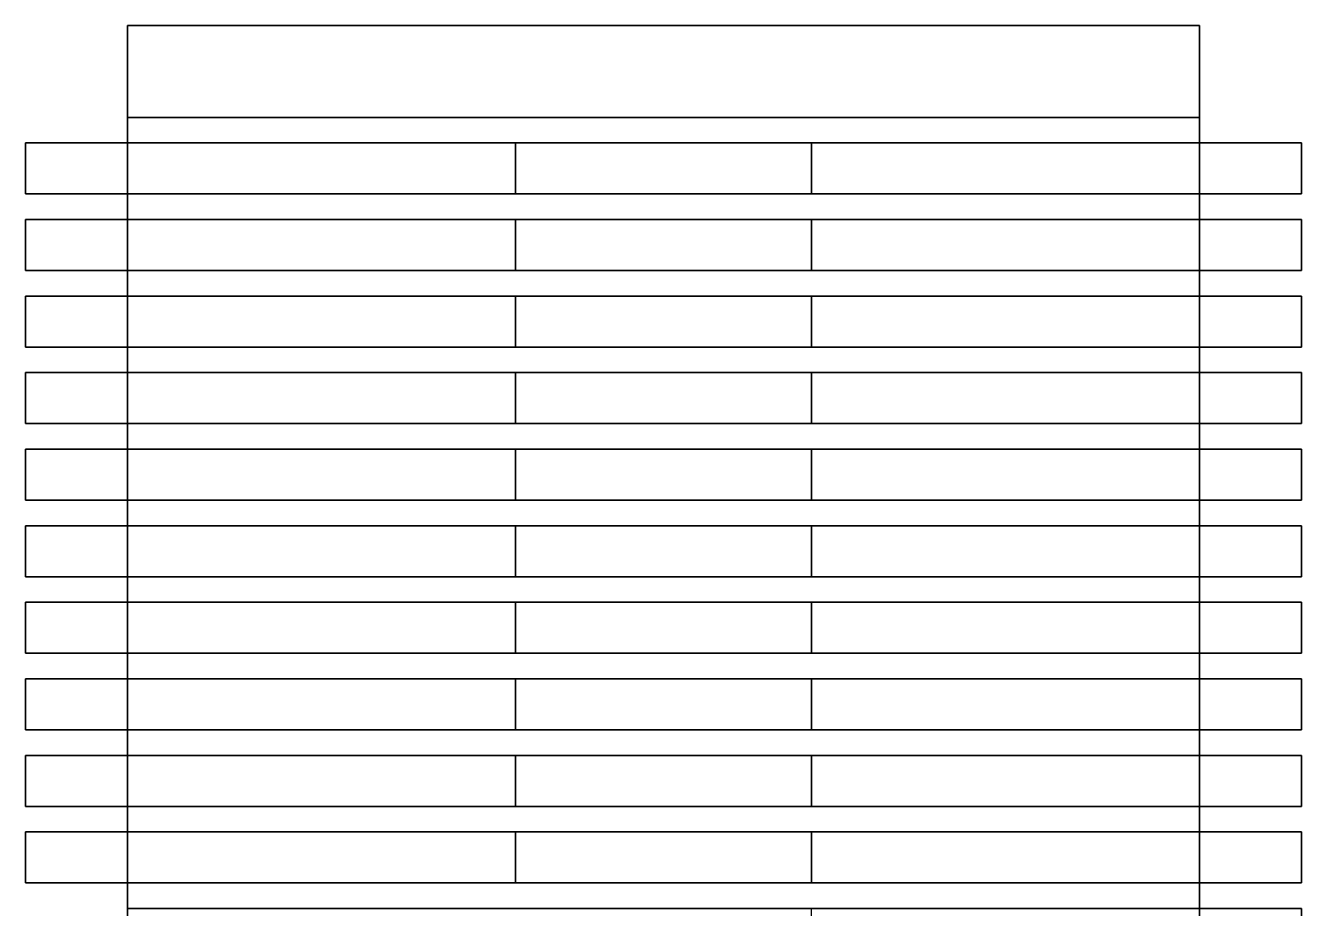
# Model space of a CAD drawing. Header units: millimetres. Extents: x -20 to 230, y 0 to 446.
# Drawn here: x -20 to 230, y 273 to 446 of the extents above; entities that cross this region are included whole.
import ezdxf

# ---------------------------------------------------------------- set-up
doc = ezdxf.new("R2010")
doc.units = ezdxf.units.MM
for name, color, linetype, plot in [('16', 201, 'Continuous', False), ('17', 208, 'Continuous', False), ('Letra', 250, 'Continuous', False)]:
    doc.layers.add(name, color=color, linetype=linetype, plot=plot)
for name, color, linetype in [('18', 53, 'Continuous'), ('19', 43, 'Continuous'), ('20', 30, 'Continuous'), ('21', 10, 'Continuous'), ('22', 12, 'Continuous'), ('23', 19, 'Continuous'), ('24', 250, 'Continuous'), ('25', 19, 'Continuous'), ('26', 28, 'Continuous'), ('Caixa', 250, 'Continuous')]:
    doc.layers.add(name, color=color, linetype=linetype)

# ---------------------------------------------------------------- blocks, each defined once
blk = doc.blocks.new('2')
at = {"layer": 'Letra', "invisible_edges": 15}
for points in [[(0, -76, 130), (0, -54, 130), (210, -54, 130), (210, -76, 130)], [(58.69, -477.5, 130), (0, -477.5, 130), (0, -76, 130), (58.69, -76, 130)], [(151.31, -86, 130), (58.69, -86, 130), (58.69, -76, 130), (151.31, -76, 130)], [(210, -477.5, 130), (151.31, -477.5, 130), (151.31, -76, 130), (210, -76, 130)], [(76.52, -86, 130), (74.37, -86.26, 130), (72.48, -86.96, 130), (58.69, -86, 130)], [(72.48, -86.96, 130), (70.35, -88.45, 130), (69.09, -89.92, 130), (58.69, -86, 130)], [(69.09, -89.92, 130), (67.84, -92.64, 130), (67.52, -95, 130), (58.69, -86, 130)], [(67.52, -95, 130), (67.52, -477.5, 130), (58.69, -477.5, 130), (58.69, -86, 130)], [(81.65, -101, 125), (72.48, -86.96, 125), (70.35, -88.45, 125), (69.09, -89.92, 125)], [(70.35, -88.45, 130), (72.48, -86.96, 130), (72.48, -86.96, 125), (70.35, -88.45, 125)], [(81.65, -101, 125), (76.52, -86, 125), (74.37, -86.26, 125), (72.48, -86.96, 125)], [(72.48, -86.96, 130), (74.37, -86.26, 130), (74.37, -86.26, 125), (72.48, -86.96, 125)], [(74.37, -86.26, 130), (76.52, -86, 130), (76.52, -86, 125), (74.37, -86.26, 125)], [(141.31, -86, 130), (141.31, -86, 125), (76.52, -86, 125), (76.52, -86, 130)], [(76.52, -86, 125), (81.65, -101, 125), (141.31, -101, 125), (141.31, -86, 125)], [(141.31, -86, 130), (141.31, -86, 125), (141.31, -101, 125), (141.31, -101, 130)], [(141.31, -86, 130), (141.31, -101, 130), (151.31, -101, 130), (151.31, -86, 130)], [(81.65, -101, 125), (69.09, -89.92, 125), (67.84, -92.64, 125), (67.52, -95, 125)], [(67.84, -92.64, 130), (69.09, -89.92, 130), (69.09, -89.92, 125), (67.84, -92.64, 125)], [(69.09, -89.92, 130), (70.35, -88.45, 130), (70.35, -88.45, 125), (69.09, -89.92, 125)], [(67.52, -95, 130), (67.84, -92.64, 130), (67.84, -92.64, 125), (67.52, -95, 125)], [(67.52, -125.91, 130), (67.52, -125.91, 125), (67.52, -95, 125), (67.52, -95, 130)], [(81.65, -101, 125), (67.52, -95, 125), (67.52, -125.91, 125), (81.65, -120.15, 125)], [(141.31, -101, 130), (141.31, -101, 125), (81.65, -101, 125), (81.65, -101, 130)], [(81.65, -101, 130), (81.65, -120.15, 130), (81.65, -120.15, 125), (81.65, -101, 125)], [(81.65, -124.52, 130), (81.65, -101, 130), (151.31, -101, 130), (151.31, -124.52, 130)], [(81.65, -120.15, 130), (81.65, -120.15, 125), (67.52, -125.91, 125), (67.52, -125.91, 130)], [(81.65, -120.15, 130), (81.65, -124.52, 130), (76.52, -124.52, 130), (75.72, -122.56, 130)], [(72.44, -125.51, 130), (71.88, -124.13, 130), (67.52, -125.91, 130), (69.84, -127.49, 130)], [(81.9, -139.16, 125), (76.52, -124.52, 125), (72.44, -125.51, 125), (69.84, -127.49, 125)], [(71.88, -124.13, 130), (72.44, -125.51, 130), (76.52, -124.52, 130), (75.72, -122.56, 130)], [(76.52, -124.52, 130), (72.44, -125.51, 130), (72.44, -125.51, 125), (76.52, -124.52, 125)], [(76.52, -124.52, 125), (105.88, -124.52, 125), (105.88, -124.52, 130), (76.52, -124.52, 130)], [(105.88, -124.52, 125), (101.32, -139.16, 125), (81.9, -139.16, 125), (76.52, -124.52, 125)], [(101.32, -139.16, 125), (112.56, -127.49, 125), (109.97, -125.51, 125), (105.88, -124.52, 125)], [(105.88, -124.52, 125), (109.97, -125.51, 125), (109.97, -125.51, 130), (105.88, -124.52, 130)], [(105.88, -124.52, 130), (109.97, -125.51, 130), (112.56, -127.49, 130), (151.31, -124.52, 130)], [(112.56, -127.49, 130), (114.07, -129.78, 130), (114.88, -133.52, 130), (151.31, -124.52, 130)], [(114.88, -133.52, 130), (114.88, -157.3, 130), (151.31, -157.3, 130), (151.31, -124.52, 130)], [(67.52, -133.52, 130), (68.34, -129.78, 130), (69.84, -127.49, 130), (67.52, -125.91, 130)], [(81.9, -139.16, 125), (69.84, -127.49, 125), (68.34, -129.78, 125), (67.52, -133.52, 125)], [(69.84, -127.49, 130), (68.34, -129.78, 130), (68.34, -129.78, 125), (69.84, -127.49, 125)], [(72.44, -125.51, 130), (69.84, -127.49, 130), (69.84, -127.49, 125), (72.44, -125.51, 125)], [(101.32, -139.16, 125), (114.88, -133.52, 125), (114.07, -129.78, 125), (112.56, -127.49, 125)], [(109.97, -125.51, 125), (112.56, -127.49, 125), (112.56, -127.49, 130), (109.97, -125.51, 130)], [(112.56, -127.49, 125), (114.07, -129.78, 125), (114.07, -129.78, 130), (112.56, -127.49, 130)], [(68.34, -129.78, 130), (67.52, -133.52, 130), (67.52, -133.52, 125), (68.34, -129.78, 125)], [(114.07, -129.78, 125), (114.88, -133.52, 125), (114.88, -133.52, 130), (114.07, -129.78, 130)], [(67.52, -133.52, 130), (67.52, -133.52, 125), (67.52, -172.15, 125), (67.52, -172.15, 130)], [(81.9, -139.16, 125), (67.52, -133.52, 125), (67.52, -172.15, 125), (81.9, -166.28, 125)], [(101.32, -151.1, 125), (114.88, -157.3, 125), (114.88, -133.52, 125), (101.32, -139.16, 125)], [(114.88, -157.3, 130), (114.88, -133.52, 130), (114.88, -133.52, 125), (114.88, -157.3, 125)], [(101.32, -139.16, 130), (81.9, -139.16, 130), (81.9, -139.16, 125), (101.32, -139.16, 125)], [(81.9, -139.16, 130), (81.9, -139.16, 125), (81.9, -166.28, 125), (81.9, -166.28, 130)], [(97.4, -139.16, 130), (97.4, -144.24, 130), (81.9, -144.24, 130), (81.9, -139.16, 130)], [(101.32, -139.16, 130), (101.32, -151.1, 130), (97.4, -144.24, 130), (97.4, -139.16, 130)], [(101.32, -151.1, 130), (101.32, -151.1, 125), (101.32, -139.16, 125), (101.32, -139.16, 130)], [(81.9, -144.24, 130), (81.9, -144.24, 125), (97.4, -144.24, 125), (97.4, -144.24, 130)], [(81.9, -144.24, 130), (81.9, -144.24, 125), (96.11, -166.3, 125), (96.11, -166.3, 130)], [(81.9, -144.24, 125), (97.4, -144.24, 125), (101.32, -151.1, 125), (96.11, -166.3, 125)], [(81.9, -144.24, 130), (96.11, -166.3, 130), (91.33, -170.98, 130), (81.9, -166.28, 130)], [(97.4, -144.24, 130), (97.4, -144.24, 125), (101.32, -151.1, 125), (101.32, -151.1, 130)], [(101.32, -151.1, 125), (96.11, -166.3, 125), (105.88, -166.3, 125), (101.32, -151.1, 125)], [(101.32, -151.1, 125), (105.88, -166.3, 125), (109.97, -165.32, 125), (112.56, -163.33, 125)], [(101.32, -151.1, 125), (112.56, -163.33, 125), (114.07, -161.05, 125), (114.88, -157.3, 125)], [(114.97, -175.98, 130), (112.56, -163.33, 130), (114.07, -161.05, 130), (114.88, -157.3, 130)], [(114.07, -161.05, 130), (114.88, -157.3, 130), (114.88, -157.3, 125), (114.07, -161.05, 125)], [(151.31, -157.3, 130), (114.88, -157.3, 130), (114.97, -209.72, 130), (151.31, -209.72, 130)], [(112.56, -163.33, 130), (114.07, -161.05, 130), (114.07, -161.05, 125), (112.56, -163.33, 125)], [(112.56, -163.33, 130), (109.97, -165.32, 130), (105.88, -166.3, 130), (109.97, -170.98, 130)], [(109.97, -165.32, 130), (112.56, -163.33, 130), (112.56, -163.33, 125), (109.97, -165.32, 125)], [(114.97, -175.98, 130), (113.5, -172.44, 130), (109.97, -170.98, 130), (112.56, -163.33, 130)], [(67.52, -172.15, 130), (67.52, -172.15, 125), (81.9, -166.28, 125), (81.9, -166.28, 130)], [(72.69, -170.98, 130), (91.33, -170.98, 130), (81.9, -166.28, 130), (72.36, -170.17, 130)], [(91.33, -170.98, 130), (96.11, -166.3, 130), (105.88, -166.3, 130), (109.97, -170.98, 130)], [(96.11, -166.3, 130), (105.88, -166.3, 130), (105.88, -166.3, 125), (96.11, -166.3, 125)], [(105.88, -166.3, 130), (109.97, -165.32, 130), (109.97, -165.32, 125), (105.88, -166.3, 125)], [(67.52, -172.15, 130), (69.16, -172.44, 130), (72.69, -170.98, 130), (72.36, -170.17, 130)], [(67.69, -175.98, 130), (67.52, -172.15, 130), (69.16, -172.44, 130)], [(67.69, -209.77, 130), (67.52, -209.77, 130), (67.52, -172.15, 130), (67.69, -175.98, 130)], [(67.69, -175.98, 125), (69.16, -172.44, 125), (69.16, -172.44, 130), (67.69, -175.98, 130)], [(113.5, -172.44, 125), (114.97, -175.98, 125), (67.69, -175.98, 125), (69.16, -172.44, 125)], [(69.16, -172.44, 125), (72.69, -170.98, 125), (72.69, -170.98, 130), (69.16, -172.44, 130)], [(113.5, -172.44, 125), (69.16, -172.44, 125), (72.69, -170.98, 125), (109.97, -170.98, 125)], [(109.97, -170.98, 130), (72.69, -170.98, 130), (72.69, -170.98, 125), (109.97, -170.98, 125)], [(113.5, -172.44, 130), (109.97, -170.98, 130), (109.97, -170.98, 125), (113.5, -172.44, 125)], [(114.97, -175.98, 130), (113.5, -172.44, 130), (113.5, -172.44, 125), (114.97, -175.98, 125)], [(67.69, -175.98, 125), (67.69, -209.72, 125), (67.69, -209.72, 130), (67.69, -175.98, 130)], [(67.69, -209.72, 125), (80.69, -209.72, 125), (80.69, -175.98, 125), (67.69, -175.98, 125)], [(81.28, -175.98, 125), (81.28, -184.56, 125), (80.69, -185.98, 125), (80.69, -175.98, 125)], [(81.28, -175.98, 125), (82.69, -175.98, 125), (82.69, -183.98, 125), (81.28, -184.56, 125)], [(99.97, -175.98, 125), (99.97, -183.98, 125), (82.69, -183.98, 125), (82.69, -175.98, 125)], [(101.38, -184.56, 125), (99.97, -183.98, 125), (99.97, -175.98, 125), (101.38, -175.98, 125)], [(101.97, -175.98, 125), (101.97, -185.98, 125), (101.38, -184.56, 125), (101.38, -175.98, 125)], [(101.97, -209.72, 125), (114.97, -209.72, 125), (114.97, -175.98, 125), (101.97, -175.98, 125)], [(114.97, -175.98, 130), (114.97, -209.72, 130), (114.97, -209.72, 125), (114.97, -175.98, 125)], [(81.28, -184.56, 130), (80.69, -185.98, 130), (80.69, -185.98, 125), (81.28, -184.56, 125)], [(80.69, -185.98, 130), (81.28, -184.56, 130), (101.38, -184.56, 130), (101.97, -185.98, 130)], [(82.69, -183.98, 130), (81.28, -184.56, 130), (81.28, -184.56, 125), (82.69, -183.98, 125)], [(101.38, -184.56, 130), (99.97, -183.98, 130), (82.69, -183.98, 130), (81.28, -184.56, 130)], [(99.97, -183.98, 130), (82.69, -183.98, 130), (82.69, -183.98, 125), (99.97, -183.98, 125)], [(99.97, -183.98, 125), (101.38, -184.56, 125), (101.38, -184.56, 130), (99.97, -183.98, 130)], [(101.38, -184.56, 125), (101.97, -185.98, 125), (101.97, -185.98, 130), (101.38, -184.56, 130)], [(80.69, -185.98, 130), (80.69, -199.72, 130), (80.69, -199.72, 125), (80.69, -185.98, 125)], [(80.69, -199.72, 130), (80.69, -185.98, 130), (101.97, -185.98, 130), (101.97, -199.72, 130)], [(101.97, -185.98, 130), (101.97, -199.72, 130), (101.97, -199.72, 125), (101.97, -185.98, 125)], [(81.28, -201.13, 125), (80.69, -199.72, 125), (80.69, -199.72, 130), (81.28, -201.13, 130)], [(80.69, -209.72, 125), (80.69, -199.72, 125), (81.28, -201.13, 125), (81.28, -209.72, 125)], [(101.38, -201.13, 130), (101.97, -199.72, 130), (80.69, -199.72, 130), (81.28, -201.13, 130)], [(101.38, -201.13, 130), (101.97, -199.72, 130), (101.97, -199.72, 125), (101.38, -201.13, 125)], [(101.38, -209.72, 125), (101.38, -201.13, 125), (101.97, -199.72, 125), (101.97, -209.72, 125)], [(82.69, -201.72, 125), (81.28, -201.13, 125), (81.28, -201.13, 130), (82.69, -201.72, 130)], [(81.28, -201.13, 125), (82.69, -201.72, 125), (82.69, -209.72, 125), (81.28, -209.72, 125)], [(82.69, -201.72, 130), (81.28, -201.13, 130), (101.38, -201.13, 130), (99.97, -201.72, 130)], [(82.69, -201.72, 130), (99.97, -201.72, 130), (99.97, -201.72, 125), (82.69, -201.72, 125)], [(82.69, -209.72, 125), (82.69, -201.72, 125), (99.97, -201.72, 125), (99.97, -209.72, 125)], [(99.97, -201.72, 130), (101.38, -201.13, 130), (101.38, -201.13, 125), (99.97, -201.72, 125)], [(101.38, -209.72, 125), (99.97, -209.72, 125), (99.97, -201.72, 125), (101.38, -201.13, 125)], [(69.16, -213.25, 130), (67.52, -213.25, 130), (67.52, -209.77, 130), (67.69, -209.77, 130)], [(69.16, -213.25, 125), (67.69, -209.72, 125), (67.69, -209.72, 130), (69.16, -213.25, 130)], [(69.16, -213.25, 125), (67.69, -209.72, 125), (114.97, -209.72, 125), (113.5, -213.25, 125)], [(114.97, -209.72, 130), (113.5, -213.25, 130), (109.97, -214.72, 130), (151.31, -214.72, 130)], [(113.5, -213.25, 130), (114.97, -209.72, 130), (114.97, -209.72, 125), (113.5, -213.25, 125)], [(151.31, -214.72, 130), (151.31, -209.72, 130), (114.97, -209.72, 130)], [(72.69, -214.72, 130), (67.52, -214.72, 130), (67.52, -213.25, 130), (69.16, -213.25, 130)], [(67.52, -246.67, 130), (151.31, -246.67, 130), (151.31, -214.72, 130), (67.52, -214.72, 130)], [(72.69, -214.72, 125), (69.16, -213.25, 125), (69.16, -213.25, 130), (72.69, -214.72, 130)], [(109.97, -214.72, 125), (72.69, -214.72, 125), (69.16, -213.25, 125), (113.5, -213.25, 125)], [(109.97, -214.72, 130), (72.69, -214.72, 130), (72.69, -214.72, 125), (109.97, -214.72, 125)], [(109.97, -214.72, 130), (113.5, -213.25, 130), (113.5, -213.25, 125), (109.97, -214.72, 125)]]:
    blk.add_3dface(points, dxfattribs=at)

msp = doc.modelspace()

# ---------------------------------------------------------------- linework, layer by layer
at = {"layer": '16'}
for points in [[(134, 263, 115), (134, 273, 115), (230, 273, 115), (230, 263, 115)], [(134, 273, 115), (134, 273, 15), (230, 273, 15), (230, 273, 115)], [(134, 263, 15), (134, 273, 15), (230, 273, 15), (230, 263, 15)], [(230, 263, 115), (230, 273, 115), (230, 273, 15), (230, 263, 15)]]:
    msp.add_3dface(points, dxfattribs=at)
at = {"layer": '17'}
for points in [[(-20, 278, 115), (-20, 288, 115), (76, 288, 115), (76, 278, 115)], [(-20, 288, 115), (-20, 288, 15), (76, 288, 15), (76, 288, 115)], [(-20, 278, 15), (-20, 288, 15), (76, 288, 15), (76, 278, 15)], [(-20, 278, 115), (-20, 288, 115), (-20, 288, 15), (-20, 278, 15)], [(76, 278, 115), (76, 288, 115), (76, 288, 15), (76, 278, 15)], [(134, 278, 115), (134, 288, 115), (230, 288, 115), (230, 278, 115)], [(134, 288, 115), (134, 288, 15), (230, 288, 15), (230, 288, 115)], [(134, 278, 15), (134, 288, 15), (230, 288, 15), (230, 278, 15)], [(134, 278, 115), (134, 288, 115), (134, 288, 15), (134, 278, 15)], [(230, 278, 115), (230, 288, 115), (230, 288, 15), (230, 278, 15)], [(-20, 278, 115), (-20, 278, 15), (76, 278, 15), (76, 278, 115)], [(134, 278, 115), (134, 278, 15), (230, 278, 15), (230, 278, 115)]]:
    msp.add_3dface(points, dxfattribs=at)
at = {"layer": '18'}
for points in [[(-20, 293, 115), (-20, 303, 115), (76, 303, 115), (76, 293, 115)], [(-20, 303, 115), (-20, 303, 15), (76, 303, 15), (76, 303, 115)], [(-20, 293, 15), (-20, 303, 15), (76, 303, 15), (76, 293, 15)], [(-20, 293, 115), (-20, 303, 115), (-20, 303, 15), (-20, 293, 15)], [(76, 293, 115), (76, 303, 115), (76, 303, 15), (76, 293, 15)], [(134, 293, 115), (134, 303, 115), (230, 303, 115), (230, 293, 115)], [(134, 303, 115), (134, 303, 15), (230, 303, 15), (230, 303, 115)], [(134, 293, 15), (134, 303, 15), (230, 303, 15), (230, 293, 15)], [(134, 293, 115), (134, 303, 115), (134, 303, 15), (134, 293, 15)], [(230, 293, 115), (230, 303, 115), (230, 303, 15), (230, 293, 15)], [(-20, 293, 115), (-20, 293, 15), (76, 293, 15), (76, 293, 115)], [(134, 293, 115), (134, 293, 15), (230, 293, 15), (230, 293, 115)]]:
    msp.add_3dface(points, dxfattribs=at)
at = {"layer": '19'}
for points in [[(-20, 308, 115), (-20, 318, 115), (76, 318, 115), (76, 308, 115)], [(-20, 318, 115), (-20, 318, 15), (76, 318, 15), (76, 318, 115)], [(-20, 308, 15), (-20, 318, 15), (76, 318, 15), (76, 308, 15)], [(-20, 308, 115), (-20, 318, 115), (-20, 318, 15), (-20, 308, 15)], [(76, 308, 115), (76, 318, 115), (76, 318, 15), (76, 308, 15)], [(134, 308, 115), (134, 318, 115), (230, 318, 115), (230, 308, 115)], [(134, 318, 115), (134, 318, 15), (230, 318, 15), (230, 318, 115)], [(134, 308, 15), (134, 318, 15), (230, 318, 15), (230, 308, 15)], [(134, 308, 115), (134, 318, 115), (134, 318, 15), (134, 308, 15)], [(230, 308, 115), (230, 318, 115), (230, 318, 15), (230, 308, 15)], [(-20, 308, 115), (-20, 308, 15), (76, 308, 15), (76, 308, 115)], [(134, 308, 115), (134, 308, 15), (230, 308, 15), (230, 308, 115)]]:
    msp.add_3dface(points, dxfattribs=at)
at = {"layer": '20'}
for points in [[(-20, 323, 115), (-20, 333, 115), (76, 333, 115), (76, 323, 115)], [(-20, 333, 115), (-20, 333, 15), (76, 333, 15), (76, 333, 115)], [(-20, 323, 15), (-20, 333, 15), (76, 333, 15), (76, 323, 15)], [(-20, 323, 115), (-20, 333, 115), (-20, 333, 15), (-20, 323, 15)], [(76, 323, 115), (76, 333, 115), (76, 333, 15), (76, 323, 15)], [(134, 323, 115), (134, 333, 115), (230, 333, 115), (230, 323, 115)], [(134, 333, 115), (134, 333, 15), (230, 333, 15), (230, 333, 115)], [(134, 323, 15), (134, 333, 15), (230, 333, 15), (230, 323, 15)], [(134, 323, 115), (134, 333, 115), (134, 333, 15), (134, 323, 15)], [(230, 323, 115), (230, 333, 115), (230, 333, 15), (230, 323, 15)], [(-20, 323, 115), (-20, 323, 15), (76, 323, 15), (76, 323, 115)], [(134, 323, 115), (134, 323, 15), (230, 323, 15), (230, 323, 115)]]:
    msp.add_3dface(points, dxfattribs=at)
at = {"layer": '21'}
for points in [[(-20, 338, 115), (-20, 348, 115), (76, 348, 115), (76, 338, 115)], [(-20, 348, 115), (-20, 348, 15), (76, 348, 15), (76, 348, 115)], [(-20, 338, 15), (-20, 348, 15), (76, 348, 15), (76, 338, 15)], [(-20, 338, 115), (-20, 348, 115), (-20, 348, 15), (-20, 338, 15)], [(76, 338, 115), (76, 348, 115), (76, 348, 15), (76, 338, 15)], [(134, 338, 115), (134, 348, 115), (230, 348, 115), (230, 338, 115)], [(134, 348, 115), (134, 348, 15), (230, 348, 15), (230, 348, 115)], [(134, 338, 15), (134, 348, 15), (230, 348, 15), (230, 338, 15)], [(134, 338, 115), (134, 348, 115), (134, 348, 15), (134, 338, 15)], [(230, 338, 115), (230, 348, 115), (230, 348, 15), (230, 338, 15)], [(-20, 338, 115), (-20, 338, 15), (76, 338, 15), (76, 338, 115)], [(134, 338, 115), (134, 338, 15), (230, 338, 15), (230, 338, 115)]]:
    msp.add_3dface(points, dxfattribs=at)
at = {"layer": '22'}
for points in [[(-20, 353, 115), (-20, 363, 115), (76, 363, 115), (76, 353, 115)], [(-20, 363, 115), (-20, 363, 15), (76, 363, 15), (76, 363, 115)], [(-20, 353, 15), (-20, 363, 15), (76, 363, 15), (76, 353, 15)], [(-20, 353, 115), (-20, 363, 115), (-20, 363, 15), (-20, 353, 15)], [(76, 353, 115), (76, 363, 115), (76, 363, 15), (76, 353, 15)], [(134, 353, 115), (134, 363, 115), (230, 363, 115), (230, 353, 115)], [(134, 363, 115), (134, 363, 15), (230, 363, 15), (230, 363, 115)], [(134, 353, 15), (134, 363, 15), (230, 363, 15), (230, 353, 15)], [(134, 353, 115), (134, 363, 115), (134, 363, 15), (134, 353, 15)], [(230, 353, 115), (230, 363, 115), (230, 363, 15), (230, 353, 15)], [(-20, 353, 115), (-20, 353, 15), (76, 353, 15), (76, 353, 115)], [(134, 353, 115), (134, 353, 15), (230, 353, 15), (230, 353, 115)]]:
    msp.add_3dface(points, dxfattribs=at)
at = {"layer": '23'}
for points in [[(-20, 368, 115), (-20, 378, 115), (76, 378, 115), (76, 368, 115)], [(-20, 378, 115), (-20, 378, 15), (76, 378, 15), (76, 378, 115)], [(-20, 368, 15), (-20, 378, 15), (76, 378, 15), (76, 368, 15)], [(-20, 368, 115), (-20, 378, 115), (-20, 378, 15), (-20, 368, 15)], [(76, 368, 115), (76, 378, 115), (76, 378, 15), (76, 368, 15)], [(134, 368, 115), (134, 378, 115), (230, 378, 115), (230, 368, 115)], [(134, 378, 115), (134, 378, 15), (230, 378, 15), (230, 378, 115)], [(134, 368, 15), (134, 378, 15), (230, 378, 15), (230, 368, 15)], [(134, 368, 115), (134, 378, 115), (134, 378, 15), (134, 368, 15)], [(230, 368, 115), (230, 378, 115), (230, 378, 15), (230, 368, 15)], [(-20, 368, 115), (-20, 368, 15), (76, 368, 15), (76, 368, 115)], [(134, 368, 115), (134, 368, 15), (230, 368, 15), (230, 368, 115)]]:
    msp.add_3dface(points, dxfattribs=at)
at = {"layer": '24'}
for points in [[(-20, 383, 115), (-20, 393, 115), (76, 393, 115), (76, 383, 115)], [(-20, 393, 115), (-20, 393, 15), (76, 393, 15), (76, 393, 115)], [(-20, 383, 15), (-20, 393, 15), (76, 393, 15), (76, 383, 15)], [(-20, 383, 115), (-20, 393, 115), (-20, 393, 15), (-20, 383, 15)], [(76, 383, 115), (76, 393, 115), (76, 393, 15), (76, 383, 15)], [(134, 383, 115), (134, 393, 115), (230, 393, 115), (230, 383, 115)], [(134, 393, 115), (134, 393, 15), (230, 393, 15), (230, 393, 115)], [(134, 383, 15), (134, 393, 15), (230, 393, 15), (230, 383, 15)], [(134, 383, 115), (134, 393, 115), (134, 393, 15), (134, 383, 15)], [(230, 383, 115), (230, 393, 115), (230, 393, 15), (230, 383, 15)], [(-20, 383, 115), (-20, 383, 15), (76, 383, 15), (76, 383, 115)], [(134, 383, 115), (134, 383, 15), (230, 383, 15), (230, 383, 115)]]:
    msp.add_3dface(points, dxfattribs=at)
at = {"layer": '25'}
for points in [[(-20, 398, 115), (-20, 408, 115), (76, 408, 115), (76, 398, 115)], [(-20, 408, 115), (-20, 408, 15), (76, 408, 15), (76, 408, 115)], [(-20, 398, 15), (-20, 408, 15), (76, 408, 15), (76, 398, 15)], [(-20, 398, 115), (-20, 408, 115), (-20, 408, 15), (-20, 398, 15)], [(76, 398, 115), (76, 408, 115), (76, 408, 15), (76, 398, 15)], [(134, 398, 115), (134, 408, 115), (230, 408, 115), (230, 398, 115)], [(134, 408, 115), (134, 408, 15), (230, 408, 15), (230, 408, 115)], [(134, 398, 15), (134, 408, 15), (230, 408, 15), (230, 398, 15)], [(134, 398, 115), (134, 408, 115), (134, 408, 15), (134, 398, 15)], [(230, 398, 115), (230, 408, 115), (230, 408, 15), (230, 398, 15)], [(-20, 398, 115), (-20, 398, 15), (76, 398, 15), (76, 398, 115)], [(134, 398, 115), (134, 398, 15), (230, 398, 15), (230, 398, 115)]]:
    msp.add_3dface(points, dxfattribs=at)
at = {"layer": '26'}
for points in [[(-20, 413, 115), (-20, 423, 115), (76, 423, 115), (76, 413, 115)], [(-20, 423, 115), (-20, 423, 15), (76, 423, 15), (76, 423, 115)], [(-20, 413, 15), (-20, 423, 15), (76, 423, 15), (76, 413, 15)], [(-20, 413, 115), (-20, 423, 115), (-20, 423, 15), (-20, 413, 15)], [(76, 413, 115), (76, 423, 115), (76, 423, 15), (76, 413, 15)], [(134, 413, 115), (134, 423, 115), (230, 423, 115), (230, 413, 115)], [(134, 423, 115), (134, 423, 15), (230, 423, 15), (230, 423, 115)], [(134, 413, 15), (134, 423, 15), (230, 423, 15), (230, 413, 15)], [(134, 413, 115), (134, 423, 115), (134, 423, 15), (134, 413, 15)], [(230, 413, 115), (230, 423, 115), (230, 423, 15), (230, 413, 15)], [(-20, 413, 115), (-20, 413, 15), (76, 413, 15), (76, 413, 115)], [(134, 413, 115), (134, 413, 15), (230, 413, 15), (230, 413, 115)]]:
    msp.add_3dface(points, dxfattribs=at)
at = {"layer": 'Caixa'}
for p, q in [((0, 446, 130), (0, 446)), ((0, 446), (210, 446)), ((210, 446, 130), (0, 446, 130)), ((210, 446), (210, 446, 130))]:
    msp.add_line(p, q, dxfattribs=at)
for points, invisible_edges in [([(0, 423, 115), (0, 423, 130), (0, 446, 130), (0, 446, 115)], 9), ([(0, 428, 112), (0, 428, 115), (0, 446, 115)], 15), ([(0, 446, 115), (0, 446, 130), (0, 423, 130), (0, 423, 115)], 12), ([(0, 446, 115), (0, 446, 115), (0, 428, 115), (0, 428, 112)], 15), ([(0, 423, 15), (0, 423), (0, 446), (0, 446, 15)], 9), ([(0, 428, 18), (0, 428, 15), (0, 446, 15)], 15), ([(0, 446, 15), (0, 446), (0, 423), (0, 423, 15)], 12), ([(0, 446, 15), (0, 446, 15), (0, 428, 15), (0, 428, 18)], 15), ([(0, 428, 112), (0, 446, 115), (0, 446, 15), (0, 428, 18)], 5), ([(0, 446, 130), (0, 446), (87.5, 446), (87.5, 446, 130)], 15), ([(87.5, 436, 65), (87.5, 446, 65), (88.83, 446, 71.7), (88.83, 436, 71.7)], 15), ([(88.83, 436, 58.3), (88.83, 446, 58.3), (87.5, 446, 65), (87.5, 436, 65)], 15), ([(87.5, 446, 130), (122.5, 446, 130), (122.5, 446, 82.5), (87.5, 446, 82.5)], 15), ([(87.5, 446, 47.5), (122.5, 446, 47.5), (122.5, 446), (87.5, 446)], 15), ([(87.5, 446, 47.5), (92.63, 446, 52.63), (98.3, 446, 48.83), (105, 446, 47.5)], 15), ([(87.5, 446, 47.5), (92.63, 446, 52.63), (88.83, 446, 58.3), (87.5, 446, 65)], 15), ([(87.5, 446, 82.5), (92.63, 446, 77.37), (98.3, 446, 81.17), (105, 446, 82.5)], 15), ([(87.5, 446, 82.5), (87.5, 446, 65), (88.83, 446, 71.7), (92.63, 446, 77.37)], 15), ([(88.83, 436, 71.7), (88.83, 446, 71.7), (92.63, 446, 77.37), (92.63, 436, 77.37)], 15), ([(92.63, 436, 52.63), (92.63, 446, 52.63), (88.83, 446, 58.3), (88.83, 436, 58.3)], 15), ([(98.3, 436, 48.83), (98.3, 446, 48.83), (92.63, 446, 52.63), (92.63, 436, 52.63)], 15), ([(98.3, 436, 81.17), (92.63, 436, 77.37), (92.63, 446, 77.37), (98.3, 446, 81.17)], 15), ([(98.3, 446, 48.83), (98.3, 436, 48.83), (98.3, 436, 48.83), (98.3, 446, 48.83)], 15), ([(105, 436, 47.5), (105, 446, 47.5), (98.3, 446, 48.83), (98.3, 436, 48.83)], 15), ([(105, 436, 82.5), (98.3, 436, 81.17), (98.3, 446, 81.17), (105, 446, 82.5)], 15), ([(111.7, 436, 48.83), (111.7, 446, 48.83), (105, 446, 47.5), (105, 436, 47.5)], 15), ([(111.7, 436, 81.17), (105, 436, 82.5), (105, 446, 82.5), (111.7, 446, 81.17)], 15), ([(111.7, 446, 48.83), (117.37, 446, 52.63), (122.5, 446, 47.5), (105, 446, 47.5)], 15), ([(122.5, 446, 82.5), (117.37, 446, 77.37), (111.7, 446, 81.17), (105, 446, 82.5)], 15), ([(111.7, 446, 48.83), (117.37, 446, 52.63), (117.37, 436, 52.63), (111.7, 436, 48.83)], 15), ([(117.37, 436, 77.37), (117.37, 446, 77.37), (111.7, 446, 81.17), (111.7, 436, 81.17)], 15), ([(121.17, 436, 58.3), (121.17, 446, 58.3), (117.37, 446, 52.63), (117.37, 436, 52.63)], 15), ([(117.37, 446, 77.37), (121.17, 446, 71.7), (121.17, 436, 71.7), (117.37, 436, 77.37)], 15), ([(122.5, 446, 47.5), (117.37, 446, 52.63), (121.17, 446, 58.3), (122.5, 446, 65)], 15), ([(122.5, 446, 82.5), (117.37, 446, 77.37), (121.17, 446, 71.7), (122.5, 446, 65)], 15), ([(121.17, 446, 58.3), (122.5, 446, 65), (122.5, 436, 65), (121.17, 436, 58.3)], 15), ([(122.5, 436, 65), (121.17, 436, 71.7), (121.17, 446, 71.7), (122.5, 446, 65)], 15), ([(122.5, 446, 130), (122.5, 446), (210, 446), (210, 446, 130)], 15), ([(210, 446, 115), (210, 446, 130), (210, 423, 130), (210, 423, 115)], 12), ([(210, 423, 115), (210, 423, 130), (210, 446, 130), (210, 446, 115)], 9), ([(210, 446, 15), (210, 446), (210, 423), (210, 423, 15)], 12), ([(210, 423, 15), (210, 423), (210, 446), (210, 446, 15)], 9), ([(210, 428, 18), (210, 446, 15), (210, 446, 115), (210, 428, 112)], 5), ([(210, 446, 115), (210, 446, 115), (210, 428, 115), (210, 428, 112)], 15), ([(210, 428, 18), (210, 428, 15), (210, 446, 15)], 15), ([(0, 423, 115), (0, 428, 115), (0, 428, 112), (0, 423, 112)], 3), ([(0, 423, 15), (0, 428, 15), (0, 428, 18), (0, 423, 18)], 3), ([(210, 428, 18), (0, 428, 18), (0, 428, 112), (210, 428, 112)], 15), ([(96, 18, 15), (96, 18, 115), (96, 428, 115), (96, 428, 15)], 15), ([(114, 18, 15), (114, 18, 115), (114, 428, 115), (114, 428, 15)], 15), ([(210, 423, 112), (210, 428, 112), (210, 428, 115), (210, 423, 115)], 6), ([(210, 423, 15), (210, 428, 15), (210, 428, 18), (210, 423, 18)], 3), ([(0, 413, 115), (0, 413, 130), (0, 423, 130), (0, 423, 115)], 5), ([(0, 423, 115), (0, 423, 130), (0, 413, 130), (0, 413, 115)], 5), ([(0, 413, 15), (0, 413), (0, 423), (0, 423, 15)], 5), ([(0, 423, 15), (0, 423), (0, 413), (0, 413, 15)], 5), ([(210, 423, 115), (210, 423, 130), (210, 413, 130), (210, 413, 115)], 5), ([(210, 413, 115), (210, 413, 130), (210, 423, 130), (210, 423, 115)], 5), ([(210, 423, 15), (210, 423), (210, 413), (210, 413, 15)], 5), ([(210, 413, 15), (210, 413), (210, 423), (210, 423, 15)], 5), ([(0, 413, 115), (0, 408, 115), (0, 408, 130), (0, 413, 130)], 11), ([(0, 413, 115), (0, 408, 115), (0, 408, 112), (0, 413, 112)], 1), ([(0, 413, 130), (0, 408, 130), (0, 408, 115), (0, 413, 115)], 14), ([(0, 413, 112), (0, 408, 112), (0, 408, 115), (0, 413, 115)], 4), ([(0, 413, 15), (0, 408, 15), (0, 408), (0, 413)], 11), ([(0, 413, 15), (0, 408, 15), (0, 408, 18), (0, 413, 18)], 1), ([(0, 413), (0, 408), (0, 408, 15), (0, 413, 15)], 14), ([(0, 413, 18), (0, 408, 18), (0, 408, 15), (0, 413, 15)], 4), ([(210, 413, 130), (210, 408, 130), (210, 408, 115), (210, 413, 115)], 14), ([(210, 413, 112), (210, 408, 112), (210, 408, 115), (210, 413, 115)], 4), ([(210, 413, 115), (210, 408, 115), (210, 408, 130), (210, 413, 130)], 11), ([(210, 413, 115), (210, 408, 115), (210, 408, 112), (210, 413, 112)], 1), ([(210, 413), (210, 408), (210, 408, 15), (210, 413, 15)], 14), ([(210, 413, 18), (210, 408, 18), (210, 408, 15), (210, 413, 15)], 4), ([(210, 413, 15), (210, 408, 15), (210, 408), (210, 413)], 11), ([(210, 413, 15), (210, 408, 15), (210, 408, 18), (210, 413, 18)], 1), ([(0, 398, 115), (0, 398, 130), (0, 408, 130), (0, 408, 115)], 5), ([(0, 408, 115), (0, 408, 130), (0, 398, 130), (0, 398, 115)], 5), ([(0, 398, 15), (0, 398), (0, 408), (0, 408, 15)], 5), ([(0, 408, 15), (0, 408), (0, 398), (0, 398, 15)], 5), ([(210, 408, 115), (210, 408, 130), (210, 398, 130), (210, 398, 115)], 5), ([(210, 398, 115), (210, 398, 130), (210, 408, 130), (210, 408, 115)], 5), ([(210, 408, 15), (210, 408), (210, 398), (210, 398, 15)], 5), ([(210, 398, 15), (210, 398), (210, 408), (210, 408, 15)], 5), ([(0, 398, 115), (0, 393, 115), (0, 393, 130), (0, 398, 130)], 11), ([(0, 398, 115), (0, 393, 115), (0, 393, 112), (0, 398, 112)], 1), ([(0, 398, 130), (0, 393, 130), (0, 393, 115), (0, 398, 115)], 14), ([(0, 398, 112), (0, 393, 112), (0, 393, 115), (0, 398, 115)], 4), ([(0, 398, 15), (0, 393, 15), (0, 393), (0, 398)], 11), ([(0, 398, 15), (0, 393, 15), (0, 393, 18), (0, 398, 18)], 1), ([(0, 398), (0, 393), (0, 393, 15), (0, 398, 15)], 14), ([(0, 398, 18), (0, 393, 18), (0, 393, 15), (0, 398, 15)], 4), ([(210, 398, 130), (210, 393, 130), (210, 393, 115), (210, 398, 115)], 14), ([(210, 398, 112), (210, 393, 112), (210, 393, 115), (210, 398, 115)], 4), ([(210, 398, 115), (210, 393, 115), (210, 393, 130), (210, 398, 130)], 11), ([(210, 398, 115), (210, 393, 115), (210, 393, 112), (210, 398, 112)], 1), ([(210, 398), (210, 393), (210, 393, 15), (210, 398, 15)], 14), ([(210, 398, 18), (210, 393, 18), (210, 393, 15), (210, 398, 15)], 4), ([(210, 398, 15), (210, 393, 15), (210, 393), (210, 398)], 11), ([(210, 398, 15), (210, 393, 15), (210, 393, 18), (210, 398, 18)], 1), ([(0, 383, 115), (0, 383, 130), (0, 393, 130), (0, 393, 115)], 5), ([(0, 393, 115), (0, 393, 130), (0, 383, 130), (0, 383, 115)], 5), ([(0, 383, 15), (0, 383), (0, 393), (0, 393, 15)], 5), ([(0, 393, 15), (0, 393), (0, 383), (0, 383, 15)], 5), ([(210, 393, 115), (210, 393, 130), (210, 383, 130), (210, 383, 115)], 5), ([(210, 383, 115), (210, 383, 130), (210, 393, 130), (210, 393, 115)], 5), ([(210, 393, 15), (210, 393), (210, 383), (210, 383, 15)], 5), ([(210, 383, 15), (210, 383), (210, 393), (210, 393, 15)], 5), ([(0, 383, 115), (0, 378, 115), (0, 378, 130), (0, 383, 130)], 11), ([(0, 383, 115), (0, 378, 115), (0, 378, 112), (0, 383, 112)], 1), ([(0, 383, 130), (0, 378, 130), (0, 378, 115), (0, 383, 115)], 14), ([(0, 383, 112), (0, 378, 112), (0, 378, 115), (0, 383, 115)], 4), ([(0, 383, 15), (0, 378, 15), (0, 378), (0, 383)], 11), ([(0, 383, 15), (0, 378, 15), (0, 378, 18), (0, 383, 18)], 1), ([(0, 383), (0, 378), (0, 378, 15), (0, 383, 15)], 14), ([(0, 383, 18), (0, 378, 18), (0, 378, 15), (0, 383, 15)], 4), ([(210, 383, 130), (210, 378, 130), (210, 378, 115), (210, 383, 115)], 14), ([(210, 383, 112), (210, 378, 112), (210, 378, 115), (210, 383, 115)], 4), ([(210, 383, 115), (210, 378, 115), (210, 378, 130), (210, 383, 130)], 11), ([(210, 383, 115), (210, 378, 115), (210, 378, 112), (210, 383, 112)], 1), ([(210, 383), (210, 378), (210, 378, 15), (210, 383, 15)], 14), ([(210, 383, 18), (210, 378, 18), (210, 378, 15), (210, 383, 15)], 4), ([(210, 383, 15), (210, 378, 15), (210, 378), (210, 383)], 11), ([(210, 383, 15), (210, 378, 15), (210, 378, 18), (210, 383, 18)], 1), ([(0, 368, 115), (0, 368, 130), (0, 378, 130), (0, 378, 115)], 5), ([(0, 378, 115), (0, 378, 130), (0, 368, 130), (0, 368, 115)], 5), ([(0, 368, 15), (0, 368), (0, 378), (0, 378, 15)], 5), ([(0, 378, 15), (0, 378), (0, 368), (0, 368, 15)], 5), ([(210, 378, 115), (210, 378, 130), (210, 368, 130), (210, 368, 115)], 5), ([(210, 368, 115), (210, 368, 130), (210, 378, 130), (210, 378, 115)], 5), ([(210, 378, 15), (210, 378), (210, 368), (210, 368, 15)], 5), ([(210, 368, 15), (210, 368), (210, 378), (210, 378, 15)], 5), ([(0, 368, 115), (0, 363, 115), (0, 363, 130), (0, 368, 130)], 11), ([(0, 368, 115), (0, 363, 115), (0, 363, 112), (0, 368, 112)], 1), ([(0, 368, 130), (0, 363, 130), (0, 363, 115), (0, 368, 115)], 14), ([(0, 368, 112), (0, 363, 112), (0, 363, 115), (0, 368, 115)], 4), ([(0, 368, 15), (0, 363, 15), (0, 363), (0, 368)], 11), ([(0, 368, 15), (0, 363, 15), (0, 363, 18), (0, 368, 18)], 1), ([(0, 368), (0, 363), (0, 363, 15), (0, 368, 15)], 14), ([(0, 368, 18), (0, 363, 18), (0, 363, 15), (0, 368, 15)], 4), ([(210, 368, 130), (210, 363, 130), (210, 363, 115), (210, 368, 115)], 14), ([(210, 368, 112), (210, 363, 112), (210, 363, 115), (210, 368, 115)], 4), ([(210, 368, 115), (210, 363, 115), (210, 363, 130), (210, 368, 130)], 11), ([(210, 368, 115), (210, 363, 115), (210, 363, 112), (210, 368, 112)], 1), ([(210, 368), (210, 363), (210, 363, 15), (210, 368, 15)], 14), ([(210, 368, 18), (210, 363, 18), (210, 363, 15), (210, 368, 15)], 4), ([(210, 368, 15), (210, 363, 15), (210, 363), (210, 368)], 11), ([(210, 368, 15), (210, 363, 15), (210, 363, 18), (210, 368, 18)], 1), ([(0, 353, 115), (0, 353, 130), (0, 363, 130), (0, 363, 115)], 5), ([(0, 363, 115), (0, 363, 130), (0, 353, 130), (0, 353, 115)], 5), ([(0, 353, 15), (0, 353), (0, 363), (0, 363, 15)], 5), ([(0, 363, 15), (0, 363), (0, 353), (0, 353, 15)], 5), ([(210, 363, 115), (210, 363, 130), (210, 353, 130), (210, 353, 115)], 5), ([(210, 353, 115), (210, 353, 130), (210, 363, 130), (210, 363, 115)], 5), ([(210, 363, 15), (210, 363), (210, 353), (210, 353, 15)], 5), ([(210, 353, 15), (210, 353), (210, 363), (210, 363, 15)], 5), ([(0, 353, 115), (0, 348, 115), (0, 348, 130), (0, 353, 130)], 11), ([(0, 353, 115), (0, 348, 115), (0, 348, 112), (0, 353, 112)], 1), ([(0, 353, 130), (0, 348, 130), (0, 348, 115), (0, 353, 115)], 14), ([(0, 353, 112), (0, 348, 112), (0, 348, 115), (0, 353, 115)], 4), ([(0, 353, 15), (0, 348, 15), (0, 348), (0, 353)], 11), ([(0, 353, 15), (0, 348, 15), (0, 348, 18), (0, 353, 18)], 1), ([(0, 353), (0, 348), (0, 348, 15), (0, 353, 15)], 14), ([(0, 353, 18), (0, 348, 18), (0, 348, 15), (0, 353, 15)], 4), ([(210, 353, 130), (210, 348, 130), (210, 348, 115), (210, 353, 115)], 14), ([(210, 353, 112), (210, 348, 112), (210, 348, 115), (210, 353, 115)], 4), ([(210, 353, 115), (210, 348, 115), (210, 348, 130), (210, 353, 130)], 11), ([(210, 353, 115), (210, 348, 115), (210, 348, 112), (210, 353, 112)], 1), ([(210, 353), (210, 348), (210, 348, 15), (210, 353, 15)], 14), ([(210, 353, 18), (210, 348, 18), (210, 348, 15), (210, 353, 15)], 4), ([(210, 353, 15), (210, 348, 15), (210, 348), (210, 353)], 11), ([(210, 353, 15), (210, 348, 15), (210, 348, 18), (210, 353, 18)], 1), ([(0, 338, 115), (0, 338, 130), (0, 348, 130), (0, 348, 115)], 5), ([(0, 348, 115), (0, 348, 130), (0, 338, 130), (0, 338, 115)], 5), ([(0, 338, 15), (0, 338), (0, 348), (0, 348, 15)], 5), ([(0, 348, 15), (0, 348), (0, 338), (0, 338, 15)], 5), ([(210, 348, 115), (210, 348, 130), (210, 338, 130), (210, 338, 115)], 5), ([(210, 338, 115), (210, 338, 130), (210, 348, 130), (210, 348, 115)], 5), ([(210, 348, 15), (210, 348), (210, 338), (210, 338, 15)], 5), ([(210, 338, 15), (210, 338), (210, 348), (210, 348, 15)], 5), ([(0, 338, 115), (0, 333, 115), (0, 333, 130), (0, 338, 130)], 11), ([(0, 338, 115), (0, 333, 115), (0, 333, 112), (0, 338, 112)], 1), ([(0, 338, 130), (0, 333, 130), (0, 333, 115), (0, 338, 115)], 14), ([(0, 338, 112), (0, 333, 112), (0, 333, 115), (0, 338, 115)], 4), ([(0, 338, 15), (0, 333, 15), (0, 333), (0, 338)], 11), ([(0, 338, 15), (0, 333, 15), (0, 333, 18), (0, 338, 18)], 1), ([(0, 338), (0, 333), (0, 333, 15), (0, 338, 15)], 14), ([(0, 338, 18), (0, 333, 18), (0, 333, 15), (0, 338, 15)], 4), ([(210, 338, 130), (210, 333, 130), (210, 333, 115), (210, 338, 115)], 14), ([(210, 338, 112), (210, 333, 112), (210, 333, 115), (210, 338, 115)], 4), ([(210, 338, 115), (210, 333, 115), (210, 333, 130), (210, 338, 130)], 11), ([(210, 338, 115), (210, 333, 115), (210, 333, 112), (210, 338, 112)], 1), ([(210, 338), (210, 333), (210, 333, 15), (210, 338, 15)], 14), ([(210, 338, 18), (210, 333, 18), (210, 333, 15), (210, 338, 15)], 4), ([(210, 338, 15), (210, 333, 15), (210, 333), (210, 338)], 11), ([(210, 338, 15), (210, 333, 15), (210, 333, 18), (210, 338, 18)], 1), ([(0, 323, 115), (0, 323, 130), (0, 333, 130), (0, 333, 115)], 5), ([(0, 333, 115), (0, 333, 130), (0, 323, 130), (0, 323, 115)], 5), ([(0, 323, 15), (0, 323), (0, 333), (0, 333, 15)], 5), ([(0, 333, 15), (0, 333), (0, 323), (0, 323, 15)], 5), ([(210, 333, 115), (210, 333, 130), (210, 323, 130), (210, 323, 115)], 5), ([(210, 323, 115), (210, 323, 130), (210, 333, 130), (210, 333, 115)], 5), ([(210, 333, 15), (210, 333), (210, 323), (210, 323, 15)], 5), ([(210, 323, 15), (210, 323), (210, 333), (210, 333, 15)], 5), ([(0, 323, 115), (0, 318, 115), (0, 318, 130), (0, 323, 130)], 11), ([(0, 323, 115), (0, 318, 115), (0, 318, 112), (0, 323, 112)], 1), ([(0, 323, 130), (0, 318, 130), (0, 318, 115), (0, 323, 115)], 14), ([(0, 323, 112), (0, 318, 112), (0, 318, 115), (0, 323, 115)], 4), ([(0, 323, 15), (0, 318, 15), (0, 318), (0, 323)], 11), ([(0, 323, 15), (0, 318, 15), (0, 318, 18), (0, 323, 18)], 1), ([(0, 323), (0, 318), (0, 318, 15), (0, 323, 15)], 14), ([(0, 323, 18), (0, 318, 18), (0, 318, 15), (0, 323, 15)], 4), ([(210, 323, 130), (210, 318, 130), (210, 318, 115), (210, 323, 115)], 14), ([(210, 323, 112), (210, 318, 112), (210, 318, 115), (210, 323, 115)], 4), ([(210, 323, 115), (210, 318, 115), (210, 318, 130), (210, 323, 130)], 11), ([(210, 323, 115), (210, 318, 115), (210, 318, 112), (210, 323, 112)], 1), ([(210, 323), (210, 318), (210, 318, 15), (210, 323, 15)], 14), ([(210, 323, 18), (210, 318, 18), (210, 318, 15), (210, 323, 15)], 4), ([(210, 323, 15), (210, 318, 15), (210, 318), (210, 323)], 11), ([(210, 323, 15), (210, 318, 15), (210, 318, 18), (210, 323, 18)], 1), ([(0, 308, 115), (0, 308, 130), (0, 318, 130), (0, 318, 115)], 5), ([(0, 318, 115), (0, 318, 130), (0, 308, 130), (0, 308, 115)], 5), ([(0, 308, 15), (0, 308), (0, 318), (0, 318, 15)], 5), ([(0, 318, 15), (0, 318), (0, 308), (0, 308, 15)], 5), ([(210, 318, 115), (210, 318, 130), (210, 308, 130), (210, 308, 115)], 5), ([(210, 308, 115), (210, 308, 130), (210, 318, 130), (210, 318, 115)], 5), ([(210, 318, 15), (210, 318), (210, 308), (210, 308, 15)], 5), ([(210, 308, 15), (210, 308), (210, 318), (210, 318, 15)], 5), ([(0, 308, 115), (0, 303, 115), (0, 303, 130), (0, 308, 130)], 11), ([(0, 308, 115), (0, 303, 115), (0, 303, 112), (0, 308, 112)], 1), ([(0, 308, 130), (0, 303, 130), (0, 303, 115), (0, 308, 115)], 14), ([(0, 308, 112), (0, 303, 112), (0, 303, 115), (0, 308, 115)], 4), ([(0, 308, 15), (0, 303, 15), (0, 303), (0, 308)], 11), ([(0, 308, 15), (0, 303, 15), (0, 303, 18), (0, 308, 18)], 1), ([(0, 308), (0, 303), (0, 303, 15), (0, 308, 15)], 14), ([(0, 308, 18), (0, 303, 18), (0, 303, 15), (0, 308, 15)], 4), ([(210, 308, 130), (210, 303, 130), (210, 303, 115), (210, 308, 115)], 14), ([(210, 308, 112), (210, 303, 112), (210, 303, 115), (210, 308, 115)], 4), ([(210, 308, 115), (210, 303, 115), (210, 303, 130), (210, 308, 130)], 11), ([(210, 308, 115), (210, 303, 115), (210, 303, 112), (210, 308, 112)], 1), ([(210, 308), (210, 303), (210, 303, 15), (210, 308, 15)], 14), ([(210, 308, 18), (210, 303, 18), (210, 303, 15), (210, 308, 15)], 4), ([(210, 308, 15), (210, 303, 15), (210, 303), (210, 308)], 11), ([(210, 308, 15), (210, 303, 15), (210, 303, 18), (210, 308, 18)], 1), ([(0, 293, 115), (0, 293, 130), (0, 303, 130), (0, 303, 115)], 5), ([(0, 303, 115), (0, 303, 130), (0, 293, 130), (0, 293, 115)], 5), ([(0, 293, 15), (0, 293), (0, 303), (0, 303, 15)], 5), ([(0, 303, 15), (0, 303), (0, 293), (0, 293, 15)], 5), ([(210, 303, 115), (210, 303, 130), (210, 293, 130), (210, 293, 115)], 5), ([(210, 293, 115), (210, 293, 130), (210, 303, 130), (210, 303, 115)], 5), ([(210, 303, 15), (210, 303), (210, 293), (210, 293, 15)], 5), ([(210, 293, 15), (210, 293), (210, 303), (210, 303, 15)], 5), ([(0, 293, 115), (0, 288, 115), (0, 288, 130), (0, 293, 130)], 11), ([(0, 293, 115), (0, 288, 115), (0, 288, 112), (0, 293, 112)], 1), ([(0, 293, 130), (0, 288, 130), (0, 288, 115), (0, 293, 115)], 14), ([(0, 293, 112), (0, 288, 112), (0, 288, 115), (0, 293, 115)], 4), ([(0, 293, 15), (0, 288, 15), (0, 288), (0, 293)], 11), ([(0, 293, 15), (0, 288, 15), (0, 288, 18), (0, 293, 18)], 1), ([(0, 293), (0, 288), (0, 288, 15), (0, 293, 15)], 14), ([(0, 293, 18), (0, 288, 18), (0, 288, 15), (0, 293, 15)], 4), ([(210, 293, 130), (210, 288, 130), (210, 288, 115), (210, 293, 115)], 14), ([(210, 293, 112), (210, 288, 112), (210, 288, 115), (210, 293, 115)], 4), ([(210, 293, 115), (210, 288, 115), (210, 288, 130), (210, 293, 130)], 11), ([(210, 293, 115), (210, 288, 115), (210, 288, 112), (210, 293, 112)], 1), ([(210, 293), (210, 288), (210, 288, 15), (210, 293, 15)], 14), ([(210, 293, 18), (210, 288, 18), (210, 288, 15), (210, 293, 15)], 4), ([(210, 293, 15), (210, 288, 15), (210, 288), (210, 293)], 11), ([(210, 293, 15), (210, 288, 15), (210, 288, 18), (210, 293, 18)], 1), ([(0, 278, 115), (0, 278, 130), (0, 288, 130), (0, 288, 115)], 5), ([(0, 288, 115), (0, 288, 130), (0, 278, 130), (0, 278, 115)], 5), ([(0, 278, 15), (0, 278), (0, 288), (0, 288, 15)], 5), ([(0, 288, 15), (0, 288), (0, 278), (0, 278, 15)], 5), ([(210, 288, 115), (210, 288, 130), (210, 278, 130), (210, 278, 115)], 5), ([(210, 278, 115), (210, 278, 130), (210, 288, 130), (210, 288, 115)], 5), ([(210, 288, 15), (210, 288), (210, 278), (210, 278, 15)], 5), ([(210, 278, 15), (210, 278), (210, 288), (210, 288, 15)], 5), ([(0, 278, 115), (0, 273, 115), (0, 273, 130), (0, 278, 130)], 11), ([(0, 278, 115), (0, 273, 115), (0, 273, 112), (0, 278, 112)], 1), ([(0, 278, 130), (0, 273, 130), (0, 273, 115), (0, 278, 115)], 14), ([(0, 278, 112), (0, 273, 112), (0, 273, 115), (0, 278, 115)], 4), ([(0, 278, 15), (0, 273, 15), (0, 273), (0, 278)], 11), ([(0, 278, 15), (0, 273, 15), (0, 273, 18), (0, 278, 18)], 1), ([(0, 278), (0, 273), (0, 273, 15), (0, 278, 15)], 14), ([(0, 278, 18), (0, 273, 18), (0, 273, 15), (0, 278, 15)], 4), ([(210, 278, 130), (210, 273, 130), (210, 273, 115), (210, 278, 115)], 14), ([(210, 278, 112), (210, 273, 112), (210, 273, 115), (210, 278, 115)], 4), ([(210, 278, 115), (210, 273, 115), (210, 273, 130), (210, 278, 130)], 11), ([(210, 278, 115), (210, 273, 115), (210, 273, 112), (210, 278, 112)], 1), ([(210, 278), (210, 273), (210, 273, 15), (210, 278, 15)], 14), ([(210, 278, 18), (210, 273, 18), (210, 273, 15), (210, 278, 15)], 4), ([(210, 278, 15), (210, 273, 15), (210, 273), (210, 278)], 11), ([(210, 278, 15), (210, 273, 15), (210, 273, 18), (210, 278, 18)], 1), ([(0, 263, 115), (0, 263, 130), (0, 273, 130), (0, 273, 115)], 5), ([(0, 273, 115), (0, 273, 130), (0, 263, 130), (0, 263, 115)], 5), ([(210, 273, 115), (210, 273, 130), (210, 263, 130), (210, 263, 115)], 5), ([(210, 263, 115), (210, 263, 130), (210, 273, 130), (210, 273, 115)], 5)]:
    msp.add_3dface(points, dxfattribs=dict(at, invisible_edges=invisible_edges))
for points in [[(0, 446), (0, 0), (210, 0), (210, 446)], [(210, 423, 112), (210, 428, 112), (0, 428, 112), (0, 423, 112)], [(0, 423, 18), (0, 428, 18), (210, 428, 18), (210, 423, 18)], [(0, 423, 112), (0, 423, 115), (210, 423, 115), (210, 423, 112)], [(0, 423, 115), (0, 413, 115), (210, 413, 115), (210, 423, 115)], [(210, 423, 18), (210, 423, 15), (0, 423, 15), (0, 423, 18)], [(210, 423, 15), (210, 413, 15), (0, 413, 15), (0, 423, 15)], [(210, 408, 112), (210, 413, 112), (0, 413, 112), (0, 408, 112)], [(0, 413, 115), (0, 413, 112), (210, 413, 112), (210, 413, 115)], [(0, 408, 18), (0, 413, 18), (210, 413, 18), (210, 408, 18)], [(210, 413, 15), (210, 413, 18), (0, 413, 18), (0, 413, 15)], [(0, 408, 112), (0, 408, 115), (210, 408, 115), (210, 408, 112)], [(0, 408, 115), (0, 398, 115), (210, 398, 115), (210, 408, 115)], [(210, 408, 18), (210, 408, 15), (0, 408, 15), (0, 408, 18)], [(210, 408, 15), (210, 398, 15), (0, 398, 15), (0, 408, 15)], [(210, 393, 112), (210, 398, 112), (0, 398, 112), (0, 393, 112)], [(0, 398, 115), (0, 398, 112), (210, 398, 112), (210, 398, 115)], [(0, 393, 18), (0, 398, 18), (210, 398, 18), (210, 393, 18)], [(210, 398, 15), (210, 398, 18), (0, 398, 18), (0, 398, 15)], [(0, 393, 112), (0, 393, 115), (210, 393, 115), (210, 393, 112)], [(0, 393, 115), (0, 383, 115), (210, 383, 115), (210, 393, 115)], [(210, 393, 18), (210, 393, 15), (0, 393, 15), (0, 393, 18)], [(210, 393, 15), (210, 383, 15), (0, 383, 15), (0, 393, 15)], [(210, 378, 112), (210, 383, 112), (0, 383, 112), (0, 378, 112)], [(0, 383, 115), (0, 383, 112), (210, 383, 112), (210, 383, 115)], [(0, 378, 18), (0, 383, 18), (210, 383, 18), (210, 378, 18)], [(210, 383, 15), (210, 383, 18), (0, 383, 18), (0, 383, 15)], [(0, 378, 112), (0, 378, 115), (210, 378, 115), (210, 378, 112)], [(0, 378, 115), (0, 368, 115), (210, 368, 115), (210, 378, 115)], [(210, 378, 18), (210, 378, 15), (0, 378, 15), (0, 378, 18)], [(210, 378, 15), (210, 368, 15), (0, 368, 15), (0, 378, 15)], [(210, 363, 112), (210, 368, 112), (0, 368, 112), (0, 363, 112)], [(0, 368, 115), (0, 368, 112), (210, 368, 112), (210, 368, 115)], [(0, 363, 18), (0, 368, 18), (210, 368, 18), (210, 363, 18)], [(210, 368, 15), (210, 368, 18), (0, 368, 18), (0, 368, 15)], [(0, 363, 112), (0, 363, 115), (210, 363, 115), (210, 363, 112)], [(0, 363, 115), (0, 353, 115), (210, 353, 115), (210, 363, 115)], [(210, 363, 18), (210, 363, 15), (0, 363, 15), (0, 363, 18)], [(210, 363, 15), (210, 353, 15), (0, 353, 15), (0, 363, 15)], [(210, 348, 112), (210, 353, 112), (0, 353, 112), (0, 348, 112)], [(0, 353, 115), (0, 353, 112), (210, 353, 112), (210, 353, 115)], [(0, 348, 18), (0, 353, 18), (210, 353, 18), (210, 348, 18)], [(210, 353, 15), (210, 353, 18), (0, 353, 18), (0, 353, 15)], [(0, 348, 112), (0, 348, 115), (210, 348, 115), (210, 348, 112)], [(0, 348, 115), (0, 338, 115), (210, 338, 115), (210, 348, 115)], [(210, 348, 18), (210, 348, 15), (0, 348, 15), (0, 348, 18)], [(210, 348, 15), (210, 338, 15), (0, 338, 15), (0, 348, 15)], [(210, 333, 112), (210, 338, 112), (0, 338, 112), (0, 333, 112)], [(0, 338, 115), (0, 338, 112), (210, 338, 112), (210, 338, 115)], [(0, 333, 18), (0, 338, 18), (210, 338, 18), (210, 333, 18)], [(210, 338, 15), (210, 338, 18), (0, 338, 18), (0, 338, 15)], [(0, 333, 112), (0, 333, 115), (210, 333, 115), (210, 333, 112)], [(0, 333, 115), (0, 323, 115), (210, 323, 115), (210, 333, 115)], [(210, 333, 18), (210, 333, 15), (0, 333, 15), (0, 333, 18)], [(210, 333, 15), (210, 323, 15), (0, 323, 15), (0, 333, 15)], [(210, 318, 112), (210, 323, 112), (0, 323, 112), (0, 318, 112)], [(0, 323, 115), (0, 323, 112), (210, 323, 112), (210, 323, 115)], [(0, 318, 18), (0, 323, 18), (210, 323, 18), (210, 318, 18)], [(210, 323, 15), (210, 323, 18), (0, 323, 18), (0, 323, 15)], [(0, 318, 112), (0, 318, 115), (210, 318, 115), (210, 318, 112)], [(0, 318, 115), (0, 308, 115), (210, 308, 115), (210, 318, 115)], [(210, 318, 18), (210, 318, 15), (0, 318, 15), (0, 318, 18)], [(210, 318, 15), (210, 308, 15), (0, 308, 15), (0, 318, 15)], [(210, 303, 112), (210, 308, 112), (0, 308, 112), (0, 303, 112)], [(0, 308, 115), (0, 308, 112), (210, 308, 112), (210, 308, 115)], [(0, 303, 18), (0, 308, 18), (210, 308, 18), (210, 303, 18)], [(210, 308, 15), (210, 308, 18), (0, 308, 18), (0, 308, 15)], [(0, 303, 112), (0, 303, 115), (210, 303, 115), (210, 303, 112)], [(0, 303, 115), (0, 293, 115), (210, 293, 115), (210, 303, 115)], [(210, 303, 18), (210, 303, 15), (0, 303, 15), (0, 303, 18)], [(210, 303, 15), (210, 293, 15), (0, 293, 15), (0, 303, 15)], [(210, 288, 112), (210, 293, 112), (0, 293, 112), (0, 288, 112)], [(0, 293, 115), (0, 293, 112), (210, 293, 112), (210, 293, 115)], [(0, 288, 18), (0, 293, 18), (210, 293, 18), (210, 288, 18)], [(210, 293, 15), (210, 293, 18), (0, 293, 18), (0, 293, 15)], [(0, 288, 112), (0, 288, 115), (210, 288, 115), (210, 288, 112)], [(0, 288, 115), (0, 278, 115), (210, 278, 115), (210, 288, 115)], [(210, 288, 18), (210, 288, 15), (0, 288, 15), (0, 288, 18)], [(210, 288, 15), (210, 278, 15), (0, 278, 15), (0, 288, 15)], [(210, 273, 112), (210, 278, 112), (0, 278, 112), (0, 273, 112)], [(0, 278, 115), (0, 278, 112), (210, 278, 112), (210, 278, 115)], [(0, 273, 18), (0, 278, 18), (210, 278, 18), (210, 273, 18)], [(210, 278, 15), (210, 278, 18), (0, 278, 18), (0, 278, 15)], [(0, 273, 112), (0, 273, 115), (210, 273, 115), (210, 273, 112)], [(0, 273, 115), (0, 263, 115), (210, 263, 115), (210, 273, 115)], [(210, 273, 18), (210, 273, 15), (0, 273, 15), (0, 273, 18)], [(210, 273, 15), (210, 263, 15), (0, 263, 15), (0, 273, 15)]]:
    msp.add_3dface(points, dxfattribs=at)

# ---------------------------------------------------------------- block references
at = {"layer": 'Letra'}
msp.add_blockref('2', (0, 500), dxfattribs=at)

doc.saveas('drawing.dxf')
